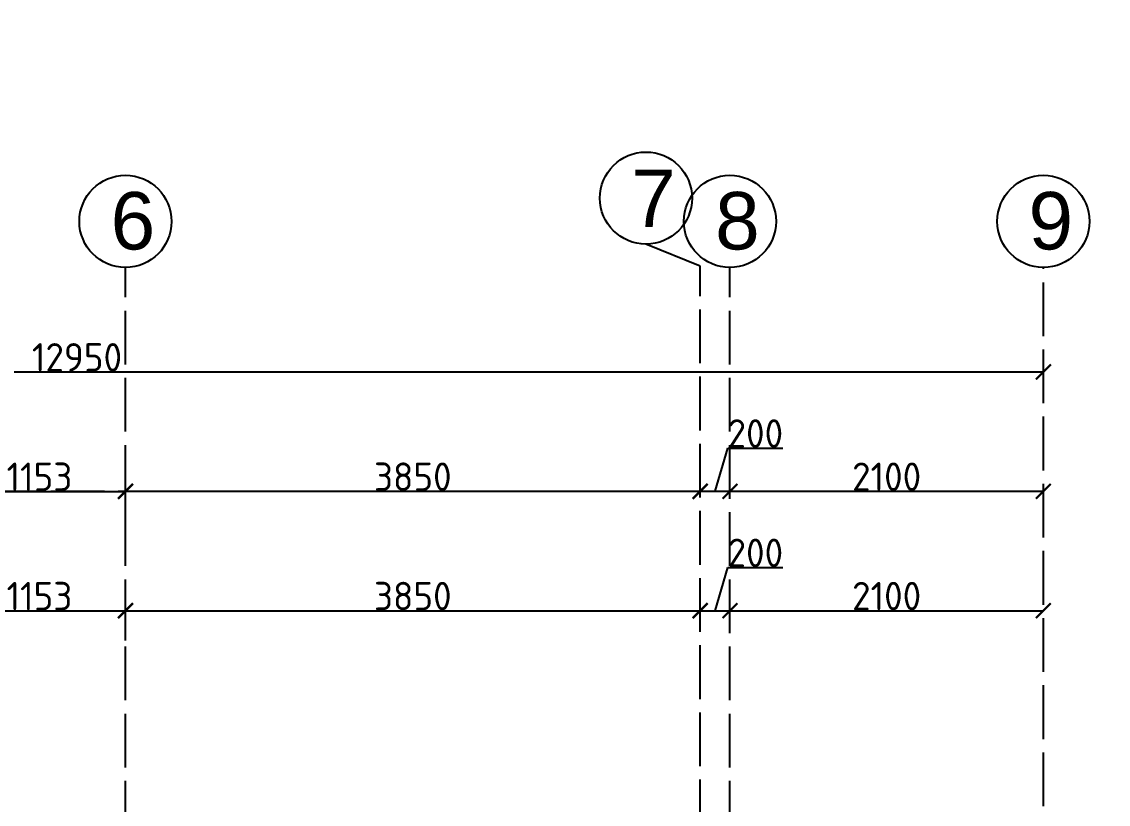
# Model space of a CAD drawing. Header units: millimetres. Extents: x -178199094 to 13669908, y -30538122 to 6091408.
# Drawn here: x 349581 to 356861, y 67120 to 72364 of the extents above; entities that cross this region are included whole.
import ezdxf

# ---------------------------------------------------------------- set-up
doc = ezdxf.new("R2010")
doc.units = ezdxf.units.MM
doc.linetypes.add('ACAD_ISO02W100', pattern=[15, 12, -3])
doc.layers.add('Plan 1', color=7, linetype='Continuous')
doc.styles.add('gost', font='GOST Common.ttf')
doc.styles.get("Standard").update_dxf_attribs({"font": 'arial.ttf'})
doc.dimstyles.new('GOST', dxfattribs={"dimtxt": 190, "dimasz": 100, "dimexe": 0.18, "dimexo": 0.06, "dimgap": 3, "dimtad": 1, "dimdec": 0, "dimzin": 0, "dimdsep": 46, "dimtxsty": 'gost', "dimblk": 'ARCHTICK', "dimcen": 0.09, "dimclrt": 256, "dimadec": 0, "dimazin": 0, "dimtfac": 1, "dimtdec": 0, "dimtofl": 0, "dimtmove": 0, "dimatfit": 3, "dimldrblk": 'ARCHTICK', "dimfxl": 200, "dimfxlon": 1, "dimtolj": 1, "dimtzin": 0, "dimarcsym": 0})

# ---------------------------------------------------------------- blocks, each defined once
blk = doc.blocks.new('_ArchTick')
at = {"color": 0, "linetype": 'ByBlock', "const_width": 0.15}
blk.add_lwpolyline([(-0.5, -0.5), (0.5, 0.5)], dxfattribs=at)
blk = doc.blocks.new('*D116')
at = {"color": 0, "lineweight": -2, "transparency": 16777216}
for p, q in [((349123, 68217), (349123, 68417.2)), ((349123, 68417), (350275.6, 68417)), ((350275.6, 68217), (350275.6, 68417.2))]:
    blk.add_line(p, q, dxfattribs=at)
at = {"layer": 'Defpoints', "color": 0, "transparency": 16777216}
for p in [(350275.6, 68417), (350275.6, 66617), (349123, 66417)]:
    blk.add_point(p, dxfattribs=at)
at = {"color": 0, "lineweight": -2, "transparency": 16777216, "xscale": 100, "yscale": 100, "zscale": 100, "rotation": 180}
blk.add_blockref('_ArchTick', (349123, 68417), dxfattribs=at)
at = {"color": 0, "lineweight": -2, "transparency": 16777216, "xscale": 100, "yscale": 100, "zscale": 100}
blk.add_blockref('_ArchTick', (350275.6, 68417), dxfattribs=at)
at = {"transparency": 16777216, "insert": (349699.3, 68515), "char_height": 190, "attachment_point": 5, "style": 'gost'}
blk.add_mtext('\\A1;1153', dxfattribs=at)
blk = doc.blocks.new('*D223')
at = {"color": 0, "lineweight": -2, "transparency": 16777216}
for p, q in [((350275.6, 68417.2), (350275.6, 68417.4)), ((350275.6, 68417.2), (354125.9, 68417.2)), ((354125.9, 68417.2), (354125.9, 68417.4))]:
    blk.add_line(p, q, dxfattribs=at)
at = {"layer": 'Defpoints', "color": 0, "transparency": 16777216}
for p in [(350275.6, 68417.2), (354125.9, 68417.2), (354125.9, 68417.2)]:
    blk.add_point(p, dxfattribs=at)
at = {"color": 0, "lineweight": -2, "transparency": 16777216, "xscale": 100, "yscale": 100, "zscale": 100, "rotation": 180}
blk.add_blockref('_ArchTick', (350275.6, 68417.2), dxfattribs=at)
at = {"color": 0, "lineweight": -2, "transparency": 16777216, "xscale": 100, "yscale": 100, "zscale": 100}
blk.add_blockref('_ArchTick', (354125.9, 68417.2), dxfattribs=at)
at = {"transparency": 16777216, "insert": (352200.7, 68515.2), "char_height": 190, "attachment_point": 5, "style": 'gost'}
blk.add_mtext('\\A1;3850', dxfattribs=at)
blk = doc.blocks.new('*D224')
at = {"color": 0, "lineweight": -2, "transparency": 16777216}
for p, q in [((354225.8, 68417.2), (354312.7, 68706.9)), ((354312.7, 68706.9), (354679.7, 68706.9)), ((354125.9, 68417.2), (354125.9, 68417.4)), ((354125.9, 68417.2), (354325.8, 68417.2)), ((354325.8, 68417.1), (354325.8, 68417.4))]:
    blk.add_line(p, q, dxfattribs=at)
at = {"layer": 'Defpoints', "color": 0, "transparency": 16777216}
for p in [(354125.9, 68417.2), (354325.8, 68417.2), (354325.8, 68417)]:
    blk.add_point(p, dxfattribs=at)
at = {"color": 0, "lineweight": -2, "transparency": 16777216, "xscale": 100, "yscale": 100, "zscale": 100, "rotation": 180}
blk.add_blockref('_ArchTick', (354125.9, 68417.2), dxfattribs=at)
at = {"color": 0, "lineweight": -2, "transparency": 16777216, "xscale": 100, "yscale": 100, "zscale": 100}
blk.add_blockref('_ArchTick', (354325.8, 68417.2), dxfattribs=at)
at = {"transparency": 16777216, "insert": (354496.2, 68804.9), "char_height": 190, "attachment_point": 5, "style": 'gost'}
blk.add_mtext('\\A1;200', dxfattribs=at)
blk = doc.blocks.new('*D225')
at = {"color": 0, "lineweight": -2, "transparency": 16777216}
for p, q in [((354325.8, 68417.1), (354325.8, 68417.4)), ((354325.8, 68417.2), (356425.8, 68417.2)), ((356425.8, 68417.1), (356425.8, 68417.4))]:
    blk.add_line(p, q, dxfattribs=at)
at = {"layer": 'Defpoints', "color": 0, "transparency": 16777216}
for p in [(354325.8, 68417), (356425.8, 68417.2), (356425.8, 68417)]:
    blk.add_point(p, dxfattribs=at)
at = {"color": 0, "lineweight": -2, "transparency": 16777216, "xscale": 100, "yscale": 100, "zscale": 100, "rotation": 180}
blk.add_blockref('_ArchTick', (354325.8, 68417.2), dxfattribs=at)
at = {"color": 0, "lineweight": -2, "transparency": 16777216, "xscale": 100, "yscale": 100, "zscale": 100}
blk.add_blockref('_ArchTick', (356425.8, 68417.2), dxfattribs=at)
at = {"transparency": 16777216, "insert": (355375.8, 68515.2), "char_height": 190, "attachment_point": 5, "style": 'gost'}
blk.add_mtext('\\A1;2100', dxfattribs=at)
blk = doc.blocks.new('*D226')
at = {"color": 0, "lineweight": -2, "transparency": 16777216}
for p, q in [((343475.8, 69817), (343475.8, 70017.2)), ((343475.8, 70017), (356425.8, 70017)), ((356425.8, 69817), (356425.8, 70017.2))]:
    blk.add_line(p, q, dxfattribs=at)
at = {"layer": 'Defpoints', "color": 0, "transparency": 16777216}
for p in [(356425.8, 70017), (343475.8, 62617), (356425.8, 62657.2)]:
    blk.add_point(p, dxfattribs=at)
at = {"color": 0, "lineweight": -2, "transparency": 16777216, "xscale": 100, "yscale": 100, "zscale": 100, "rotation": 180}
blk.add_blockref('_ArchTick', (343475.8, 70017), dxfattribs=at)
at = {"color": 0, "lineweight": -2, "transparency": 16777216, "xscale": 100, "yscale": 100, "zscale": 100}
blk.add_blockref('_ArchTick', (356425.8, 70017), dxfattribs=at)
at = {"transparency": 16777216, "insert": (349950.8, 70115), "char_height": 190, "attachment_point": 5, "style": 'gost'}
blk.add_mtext('\\A1;12950', dxfattribs=at)
blk = doc.blocks.new('*D137')
at = {"color": 0, "lineweight": -2, "transparency": 16777216}
for p, q in [((349123, 69016.7), (349123, 69216.9)), ((349123, 69216.7), (350275.6, 69216.7)), ((350275.6, 69016.7), (350275.6, 69216.9))]:
    blk.add_line(p, q, dxfattribs=at)
at = {"layer": 'Defpoints', "color": 0, "transparency": 16777216}
for p in [(350275.6, 69216.7), (350275.6, 67416.7), (349123, 67216.7)]:
    blk.add_point(p, dxfattribs=at)
at = {"color": 0, "lineweight": -2, "transparency": 16777216, "xscale": 100, "yscale": 100, "zscale": 100, "rotation": 180}
blk.add_blockref('_ArchTick', (349123, 69216.7), dxfattribs=at)
at = {"color": 0, "lineweight": -2, "transparency": 16777216, "xscale": 100, "yscale": 100, "zscale": 100}
blk.add_blockref('_ArchTick', (350275.6, 69216.7), dxfattribs=at)
at = {"transparency": 16777216, "insert": (349699.3, 69314.7), "char_height": 190, "attachment_point": 5, "style": 'gost'}
blk.add_mtext('\\A1;1153', dxfattribs=at)
blk = doc.blocks.new('*D138')
at = {"color": 0, "lineweight": -2, "transparency": 16777216}
for p, q in [((350275.6, 69216.9), (350275.6, 69217)), ((350275.6, 69216.9), (354125.9, 69216.9)), ((354125.9, 69216.9), (354125.9, 69217))]:
    blk.add_line(p, q, dxfattribs=at)
at = {"layer": 'Defpoints', "color": 0, "transparency": 16777216}
for p in [(350275.6, 69216.9), (354125.9, 69216.9), (354125.9, 69216.9)]:
    blk.add_point(p, dxfattribs=at)
at = {"color": 0, "lineweight": -2, "transparency": 16777216, "xscale": 100, "yscale": 100, "zscale": 100, "rotation": 180}
blk.add_blockref('_ArchTick', (350275.6, 69216.9), dxfattribs=at)
at = {"color": 0, "lineweight": -2, "transparency": 16777216, "xscale": 100, "yscale": 100, "zscale": 100}
blk.add_blockref('_ArchTick', (354125.9, 69216.9), dxfattribs=at)
at = {"transparency": 16777216, "insert": (352200.7, 69314.9), "char_height": 190, "attachment_point": 5, "style": 'gost'}
blk.add_mtext('\\A1;3850', dxfattribs=at)
blk = doc.blocks.new('*D139')
at = {"color": 0, "lineweight": -2, "transparency": 16777216}
for p, q in [((354225.8, 69216.9), (354312.7, 69506.5)), ((354312.7, 69506.5), (354679.7, 69506.5)), ((354125.9, 69216.9), (354125.9, 69217)), ((354125.9, 69216.9), (354325.8, 69216.9)), ((354325.8, 69216.7), (354325.8, 69217))]:
    blk.add_line(p, q, dxfattribs=at)
at = {"layer": 'Defpoints', "color": 0, "transparency": 16777216}
for p in [(354125.9, 69216.9), (354325.8, 69216.9), (354325.8, 69216.7)]:
    blk.add_point(p, dxfattribs=at)
at = {"color": 0, "lineweight": -2, "transparency": 16777216, "xscale": 100, "yscale": 100, "zscale": 100, "rotation": 180}
blk.add_blockref('_ArchTick', (354125.9, 69216.9), dxfattribs=at)
at = {"color": 0, "lineweight": -2, "transparency": 16777216, "xscale": 100, "yscale": 100, "zscale": 100}
blk.add_blockref('_ArchTick', (354325.8, 69216.9), dxfattribs=at)
at = {"transparency": 16777216, "insert": (354496.2, 69604.5), "char_height": 190, "attachment_point": 5, "style": 'gost'}
blk.add_mtext('\\A1;200', dxfattribs=at)
blk = doc.blocks.new('*D140')
at = {"color": 0, "lineweight": -2, "transparency": 16777216}
for p, q in [((354325.8, 69216.7), (354325.8, 69217)), ((354325.8, 69216.9), (356425.8, 69216.9)), ((356425.8, 69216.7), (356425.8, 69217))]:
    blk.add_line(p, q, dxfattribs=at)
at = {"layer": 'Defpoints', "color": 0, "transparency": 16777216}
for p in [(354325.8, 69216.7), (356425.8, 69216.9), (356425.8, 69216.7)]:
    blk.add_point(p, dxfattribs=at)
at = {"color": 0, "lineweight": -2, "transparency": 16777216, "xscale": 100, "yscale": 100, "zscale": 100, "rotation": 180}
blk.add_blockref('_ArchTick', (354325.8, 69216.9), dxfattribs=at)
at = {"color": 0, "lineweight": -2, "transparency": 16777216, "xscale": 100, "yscale": 100, "zscale": 100}
blk.add_blockref('_ArchTick', (356425.8, 69216.9), dxfattribs=at)
at = {"transparency": 16777216, "insert": (355375.8, 69314.9), "char_height": 190, "attachment_point": 5, "style": 'gost'}
blk.add_mtext('\\A1;2100', dxfattribs=at)

msp = doc.modelspace()

# ---------------------------------------------------------------- linework, layer by layer
msp.add_line((354125.87601, 70725.26116), (353763.32829, 70872.96044))
at = {"color": 1}
msp.add_circle((338361.65661, 48716.67136), 79667.78329, dxfattribs=at)
at = {"layer": 'Plan 1', "color": 251, "linetype": 'ACAD_ISO02W100', "ltscale": 30, "true_color": 0x636466}
for p, q in [((350275.56831, 62416.90578), (350275.56831, 70716.90578)), ((354125.87601, 62425.26116), (354125.87601, 70725.26116)), ((354325.77868, 62417.03036), (354325.77868, 70717.03036)), ((356425.77868, 63057.2303), (356425.77868, 70717.03036)), ((343475.77868, 70017.03036), (356425.77868, 70017.03036)), ((343475.77868, 69217.03036), (356425.77868, 69217.03036)), ((343475.77868, 68417.03036), (356425.77868, 68417.03036))]:
    msp.add_line(p, q, dxfattribs=at)
at = {"layer": 'Plan 1'}
for centre in [(353763.32829, 71181.69321), (350275.56831, 71025.63855), (354325.77868, 71025.76313), (356425.77868, 71025.76313)]:
    msp.add_circle(centre, 308.73277, dxfattribs=at)

# ---------------------------------------------------------------- texts
at = {"layer": 'Plan 1', "char_height": 384.87481, "attachment_point": 7}
for s, insert in [('7', (353663.83537, 70988.19816)), ('6', (350176.07538, 70832.1435)), ('8', (354226.28576, 70832.26809)), ('9', (356326.28576, 70832.26809))]:
    msp.add_mtext_dynamic_manual_height_columns(s, width=384.8748082, gutter_width=0.54982, heights=[0], dxfattribs=dict(at, insert=insert))

# ---------------------------------------------------------------- dimensions: what is measured, and where the dimension line sits
for base, p1, p2, picture, middle in [((356425.77868, 70017.03036), (343475.77868, 62617.03036), (356425.77868, 62657.2303), '*D226', (349950.77868, 70115.03036)), ((354125.87601, 69216.85036), (350275.56831, 69216.85036), (354125.87601, 69216.85036), '*D138', (352200.72216, 69314.85036)), ((354125.87601, 68417.21036), (350275.56831, 68417.21036), (354125.87601, 68417.21036), '*D223', (352200.72216, 68515.21036))]:
    dim = msp.add_linear_dim(base=base, p1=p1, p2=p2, dimstyle='GOST')
    dim.commit()
    dim.dimension.update_dxf_attribs({"geometry": picture, "text_midpoint": middle})
for base, p1, p2, picture, middle in [((354325.77868, 69216.85036), (354125.87601, 69216.85036), (354325.77868, 69216.67036), '*D139', (354315.73135, 69604.53036)), ((350275.56831, 69216.67036), (349123.04086, 67216.67036), (350275.56831, 67416.67036), '*D137', (349699.30458, 69314.67036)), ((356425.77868, 69216.85036), (354325.77868, 69216.67036), (356425.77868, 69216.67036), '*D140', (355375.77868, 69314.85036)), ((354325.77868, 68417.21036), (354125.87601, 68417.21036), (354325.77868, 68417.03036), '*D224', (354315.73135, 68804.89036)), ((350275.56831, 68417.03036), (349123.04086, 66417.03036), (350275.56831, 66617.03036), '*D116', (349699.30458, 68515.03036)), ((356425.77868, 68417.21036), (354325.77868, 68417.03036), (356425.77868, 68417.03036), '*D225', (355375.77868, 68515.21036))]:
    dim = msp.add_linear_dim(base=base, p1=p1, p2=p2, dimstyle='GOST', override={"dimtmove": 1})
    dim.commit()
    dim.dimension.update_dxf_attribs({"geometry": picture, "text_midpoint": middle})

doc.saveas('drawing.dxf')
